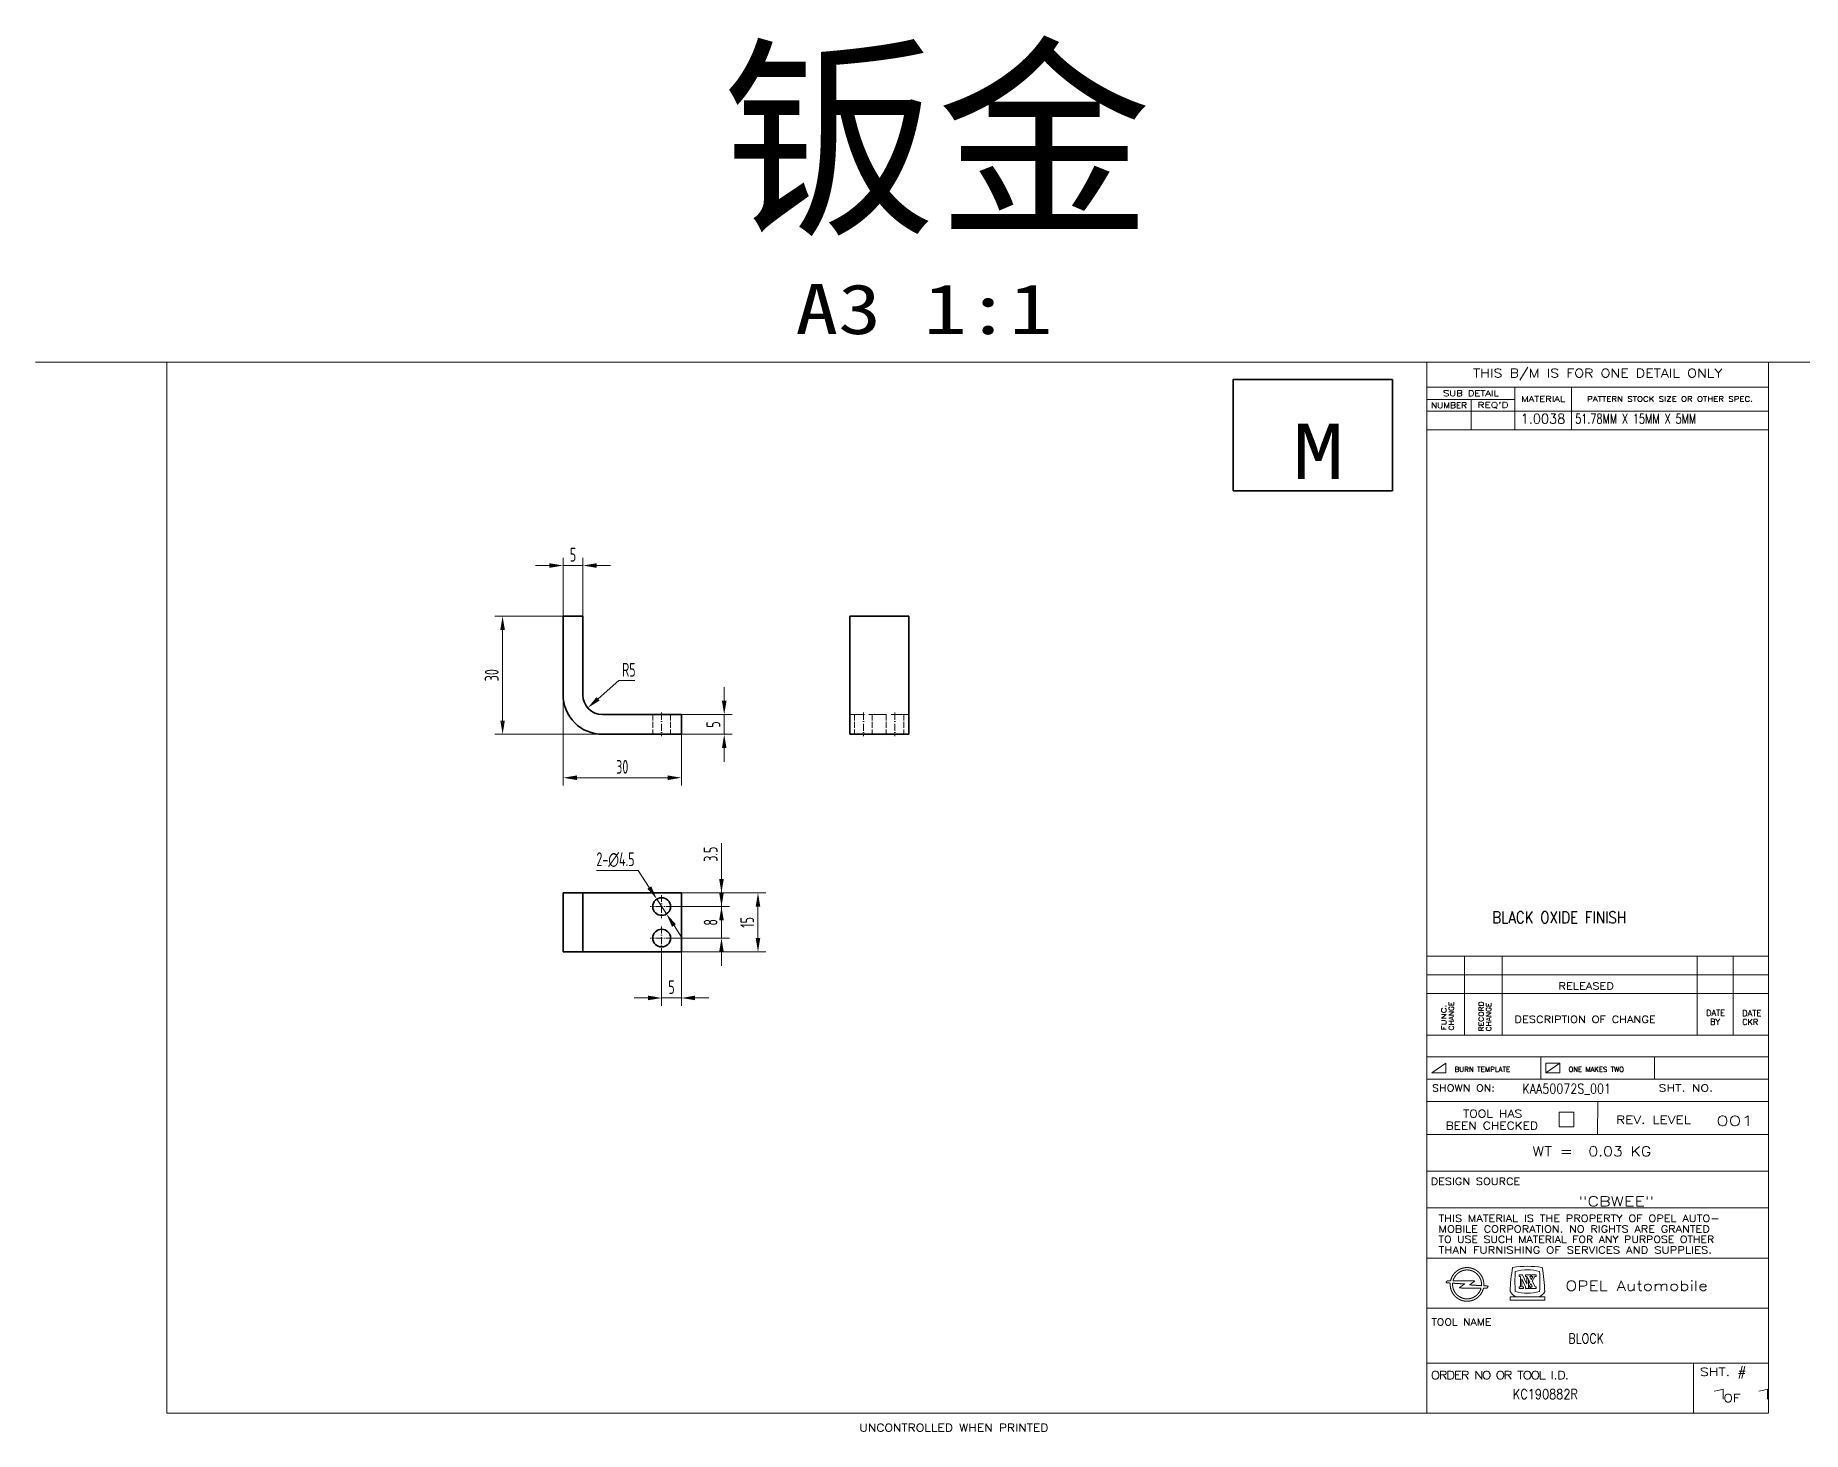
# Model space of a CAD drawing. Header units: inches. Extents: x 8574 to 12968, y 11160 to 11554.
# Drawn here: x 9877.3 to 10325.7, y 11162.8 to 11517.1 of the extents above; entities that cross this region are included whole.
import ezdxf

# ---------------------------------------------------------------- set-up
doc = ezdxf.new("R2010")
doc.units = ezdxf.units.IN
doc.header["$MEASUREMENT"] = 0
for name, pattern in [('AM_ISO02W050', [7.5, 6, -1.5]), ('AM_ISO08W050', [18, 12, -1.5, 3, -1.5]), ('DASHDOT', [18.5, 12, -3, 0.5, -3]), ('DASHED', [15, 12, -3])]:
    doc.linetypes.add(name, pattern=pattern)
for name, color, linetype, lineweight in [('123', 1, 'Continuous', 18), ('AM_7', 4, 'AM_ISO08W050', 25), ('AM_HID', 7, 'AM_ISO02W050', 25), ('AM_VIS', 1, 'Continuous', 50), ('尺寸', 3, 'Continuous', 20)]:
    doc.layers.add(name, color=color, linetype=linetype, lineweight=lineweight)
doc.layers.add('254', color=7, linetype='Continuous', true_color=0xffffff)
doc.styles.add('blockfont', font='simplex.shx')
doc.styles.add('hztxt', font='ISOCP.SHX', dxfattribs={"width": 0.707, "bigfont": 'hztxt.shx'})
doc.styles.add('leroy', font='simplex.shx')
doc.dimstyles.new('cbwee1-1$0', dxfattribs={"dimtxt": 3.5, "dimasz": 3.5, "dimexe": 2, "dimexo": 0, "dimgap": 1, "dimtad": 1, "dimdsep": 46, "dimtxsty": 'hztxt', "dimcen": 0, "dimclrd": 256, "dimclre": 256, "dimclrt": 256, "dimazin": 2, "dimtp": 0.1, "dimtm": 0.1, "dimtfac": 0.71, "dimtmove": 0, "dimatfit": 3, "dimfxl": 0, "dimlwd": 20, "dimlwe": 20, "dimarcsym": 0})
doc.dimstyles.new('cbwee1-1$3', dxfattribs={"dimtxt": 3.5, "dimasz": 3.5, "dimexe": 2, "dimexo": 0, "dimgap": 1, "dimtad": 1, "dimtih": 1, "dimtoh": 1, "dimdsep": 46, "dimtxsty": 'hztxt', "dimcen": 0, "dimclrd": 256, "dimclre": 256, "dimclrt": 256, "dimazin": 2, "dimtp": 0.1, "dimtm": 0.1, "dimtfac": 0.71, "dimtmove": 0, "dimatfit": 3, "dimfxl": 0, "dimlwd": 20, "dimlwe": 20, "dimarcsym": 0})
doc.dimstyles.new('cbwee1-1$4', dxfattribs={"dimtxt": 3.5, "dimasz": 3.5, "dimexe": 2, "dimexo": 0, "dimgap": 1, "dimtad": 1, "dimtih": 1, "dimtoh": 1, "dimdsep": 46, "dimtxsty": 'hztxt', "dimcen": 0, "dimclrd": 256, "dimclre": 256, "dimclrt": 256, "dimazin": 2, "dimtp": 0.1, "dimtm": 0.1, "dimtfac": 0.71, "dimtmove": 0, "dimatfit": 3, "dimfxl": 0, "dimlwd": 20, "dimlwe": 20, "dimarcsym": 0})

# ---------------------------------------------------------------- blocks, each defined once
blk = doc.blocks.new('sfsdt4654yuej')
at = {"layer": '254', "color": 4, "linetype": 'Continuous', "lineweight": 13, "char_height": 1.7747, "attachment_point": 7, "line_spacing_factor": 0.903614, "style": 'blockfont'}
for s, insert in [('\\W1.1929;THIS MATERIAL IS THE PROPERTY OF OPEL AUTO-', (6070.56, 3525.15)), ('\\W1.1469;TO USE SUCH MATERIAL FOR ANY PURPOSE OTHER', (6070.56, 3519.81)), ('\\W1.1861;MOBILE CORPORATION. NO RIGHTS ARE GRANTED', (6070.56, 3522.47)), ('\\W1.2217;THAN FURNISHING OF SERVICES AND SUPPLIES.', (6070.56, 3517.13))]:
    blk.add_mtext(s, dxfattribs=dict(at, insert=insert))
blk = doc.blocks.new('qewe345467juynj')
at = {"layer": '254', "color": 4, "linetype": 'Continuous', "lineweight": 13}
for p, q in [((6091.03, 3511.72), (6091.92, 3511.72)), ((6091.03, 3511.72), (6091.03, 3511.28)), ((6091.03, 3511.28), (6091.39, 3511.28)), ((6091.39, 3508.66), (6091.39, 3511.28)), ((6091.92, 3511.72), (6093.01, 3509.31)), ((6092.65, 3511.72), (6094.01, 3511.72)), ((6092.65, 3511.72), (6092.65, 3511.28)), ((6092.65, 3511.28), (6092.99, 3511.28)), ((6092.99, 3511.28), (6093.38, 3510.54)), ((6093.01, 3509.31), (6093.01, 3511.24)), ((6093.72, 3511.2), (6093.72, 3511.28)), ((6093.72, 3511.28), (6094.01, 3511.28)), ((6093.72, 3511.2), (6094.08, 3510.53)), ((6094.01, 3511.72), (6094.01, 3511.28)), ((6094.46, 3511.2), (6094.08, 3510.53)), ((6094.18, 3511.72), (6094.18, 3511.28)), ((6094.18, 3511.72), (6095.34, 3511.72)), ((6094.18, 3511.28), (6094.46, 3511.28)), ((6095, 3511.28), (6094.31, 3510.09)), ((6094.46, 3511.2), (6094.46, 3511.28)), ((6095, 3511.28), (6095.34, 3511.28)), ((6095.34, 3511.72), (6095.34, 3511.28)), ((6091.39, 3508.66), (6091.03, 3508.66)), ((6091.03, 3508.66), (6091.03, 3508.22)), ((6091.03, 3508.22), (6092.1, 3508.22)), ((6091.73, 3510.67), (6092.65, 3508.65)), ((6091.73, 3508.66), (6091.73, 3510.67)), ((6092.1, 3508.66), (6091.73, 3508.66)), ((6092.1, 3508.22), (6092.1, 3508.66)), ((6092.65, 3508.65), (6092.84, 3508.22)), ((6092.65, 3508.65), (6092.65, 3508.22)), ((6092.65, 3508.22), (6093.81, 3508.22)), ((6092.84, 3508.22), (6093.38, 3508.22)), ((6093.38, 3510.54), (6093.72, 3509.89)), ((6093.38, 3509.29), (6093.38, 3510.54)), ((6093.72, 3509.89), (6093.38, 3509.29)), ((6093.38, 3508.22), (6093.38, 3509.29)), ((6093.95, 3509.46), (6093.53, 3508.74)), ((6093.53, 3508.66), (6093.53, 3508.74)), ((6093.53, 3508.66), (6093.81, 3508.66)), ((6093.81, 3508.66), (6093.81, 3508.22)), ((6093.95, 3509.46), (6094.32, 3508.75)), ((6094.01, 3508.66), (6094.01, 3508.22)), ((6094.01, 3508.66), (6094.32, 3508.66)), ((6094.01, 3508.22), (6095.34, 3508.22)), ((6094.31, 3510.09), (6095.06, 3508.66)), ((6094.32, 3508.66), (6094.32, 3508.75)), ((6095.06, 3508.66), (6095.34, 3508.66)), ((6095.34, 3508.66), (6095.34, 3508.22)), ((6088.72, 3505.25), (6088.72, 3506.16)), ((6088.72, 3506.16), (6097.54, 3506.16)), ((6088.72, 3505.25), (6097.54, 3505.25)), ((6097.54, 3505.25), (6097.54, 3506.16))]:
    blk.add_line(p, q, dxfattribs=at)
for centre, major_axis, start_param, end_param in [((6121.66, 3505.16), (0, 40.74), 1.362215, 1.513648), ((6093.13, 3473.45), (0, 40.41), 6.168449, 6.397922), ((6115.47, 3510.01), (0, 31.49), 1.490581, 1.651011), ((6093.13, 3496.19), (0, 16.78), 6.054099, 6.512271), ((6071.61, 3510.01), (0, 30.49), 4.629531, 4.795247), ((6065.45, 3505.3), (0, 39.67), 4.767492, 4.923017), ((6092.1, 3510.95), (0, 5.42), 2.26349, 2.654149), ((6093.13, 3523.73), (0, 16.69), 2.911206, 3.37198), ((6094.21, 3510.87), (0, 5.33), 3.625513, 4.023219)]:
    blk.add_ellipse(centre, major_axis=major_axis, ratio=0.81, start_param=start_param, end_param=end_param, dxfattribs=at)
for points, knots in [([(6073.67, 3510.35), (6073.74, 3510.58), (6073.82, 3510.81), (6073.92, 3511.05), (6074.05, 3511.3), (6074.19, 3511.53), (6074.34, 3511.76), (6074.5, 3511.97), (6074.67, 3512.17)], [0, 0, 0.111378, 0.230664, 0.355972, 0.485263, 0.616424, 0.747323, 0.875856, 1, 1]), ([(6076.67, 3512.76), (6076.38, 3512.64), (6076.09, 3512.5), (6075.82, 3512.34), (6075.56, 3512.15), (6075.32, 3511.95), (6075.09, 3511.72), (6074.89, 3511.48), (6074.71, 3511.23), (6074.56, 3510.96)], [0, 0, 0.11099, 0.222376, 0.334052, 0.445852, 0.557577, 0.669022, 0.779997, 0.890351, 1, 1]), ([(6074.67, 3512.17), (6074.92, 3512.41), (6075.17, 3512.63), (6075.45, 3512.83), (6075.73, 3513), (6076.02, 3513.15), (6076.32, 3513.28), (6076.63, 3513.38), (6076.95, 3513.45), (6077.27, 3513.51), (6077.6, 3513.54), (6077.93, 3513.54), (6078.26, 3513.52), (6078.59, 3513.47), (6078.92, 3513.39), (6079.25, 3513.29)], [0, 0, 0.068755, 0.136595, 0.203684, 0.270176, 0.336212, 0.401927, 0.46745, 0.532903, 0.598412, 0.6641, 0.730096, 0.796536, 0.863562, 0.931328, 1, 1]), ([(6078.75, 3512.81), (6078.46, 3512.88), (6078.16, 3512.92), (6077.85, 3512.94), (6077.55, 3512.93), (6077.25, 3512.9), (6076.96, 3512.84), (6076.67, 3512.76)], [0, 0, 0.143949, 0.287722, 0.431217, 0.574309, 0.716867, 0.858784, 1, 1]), ([(6081.31, 3510.37), (6081.2, 3510.66), (6081.07, 3510.93), (6080.92, 3511.2), (6080.75, 3511.45), (6080.55, 3511.69), (6080.34, 3511.91), (6080.1, 3512.11), (6079.86, 3512.3), (6079.6, 3512.46), (6079.33, 3512.6), (6079.04, 3512.72), (6078.75, 3512.81)], [0, 0, 0.082426, 0.165172, 0.248273, 0.331704, 0.415396, 0.499247, 0.583142, 0.666965, 0.750615, 0.834015, 0.917134, 1, 1]), ([(6079.25, 3513.29), (6079.54, 3513.17), (6079.83, 3513.03), (6080.11, 3512.87), (6080.37, 3512.68), (6080.62, 3512.48), (6080.86, 3512.26), (6081.07, 3512.02), (6081.27, 3511.76), (6081.45, 3511.5), (6081.61, 3511.22), (6081.75, 3510.93), (6081.86, 3510.62)], [0, 0, 0.08295, 0.16603, 0.24927, 0.332668, 0.416191, 0.499787, 0.583395, 0.666954, 0.750414, 0.833739, 0.916924, 1, 1]), ([(6072.88, 3509.66), (6072.75, 3509.66), (6072.65, 3509.67), (6072.57, 3509.68), (6072.52, 3509.7), (6072.49, 3509.71), (6072.47, 3509.74), (6072.48, 3509.78), (6072.5, 3509.82), (6072.53, 3509.88), (6072.58, 3509.95)], [0, 0, 0.191055, 0.343107, 0.459006, 0.542332, 0.59915, 0.643151, 0.695954, 0.770642, 0.871504, 1, 1]), ([(6072.58, 3509.95), (6072.63, 3510.01), (6072.67, 3510.07), (6072.71, 3510.12), (6072.74, 3510.15), (6072.76, 3510.17)], [0, 0, 0.269143, 0.520022, 0.73619, 0.901343, 1, 1]), ([(6072.76, 3510.17), (6072.79, 3510.18), (6072.85, 3510.18), (6072.92, 3510.19), (6073.01, 3510.19), (6073.11, 3510.19), (6073.23, 3510.2)], [0, 0, 0.061091, 0.176811, 0.338125, 0.535506, 0.759343, 1, 1]), ([(6073.39, 3509.62), (6073.34, 3509.63), (6073.27, 3509.63), (6073.18, 3509.64), (6073.08, 3509.65), (6072.98, 3509.65), (6072.88, 3509.66)], [0, 0, 0.099968, 0.239556, 0.409066, 0.598787, 0.799003, 1, 1]), ([(6073.23, 3510.2), (6073.64, 3510.2), (6073.67, 3510.35)], [0, 0, 0.716642, 1, 1]), ([(6073.39, 3509.62), (6073.53, 3509.61), (6073.54, 3509.13)], [0, 0, 0.230846, 1, 1]), ([(6073.62, 3508.4), (6073.59, 3508.54), (6073.57, 3508.71), (6073.56, 3508.91), (6073.54, 3509.13)], [0, 0, 0.196985, 0.426021, 0.692099, 1, 1]), ([(6077.46, 3505), (6077.11, 3505.05), (6076.77, 3505.12), (6076.44, 3505.22), (6076.12, 3505.34), (6075.81, 3505.49), (6075.52, 3505.66), (6075.25, 3505.85), (6074.98, 3506.06), (6074.74, 3506.29), (6074.52, 3506.55), (6074.31, 3506.82), (6074.13, 3507.1), (6073.96, 3507.41), (6073.82, 3507.72), (6073.71, 3508.06), (6073.62, 3508.4)], [0, 0, 0.064169, 0.127503, 0.190172, 0.252329, 0.314107, 0.37563, 0.437008, 0.498344, 0.559738, 0.621286, 0.68309, 0.745255, 0.807895, 0.871136, 0.935119, 1, 1]), ([(6074.15, 3509.57), (6074.14, 3509.55), (6074.14, 3509.51), (6074.14, 3509.45), (6074.14, 3509.37), (6074.14, 3509.28), (6074.14, 3509.19), (6074.15, 3509.09), (6074.15, 3508.99), (6074.16, 3508.89), (6074.17, 3508.8), (6074.18, 3508.72), (6074.19, 3508.65)], [0, 0, 0.022134, 0.067885, 0.133978, 0.21659, 0.311809, 0.415695, 0.5243, 0.633672, 0.739861, 0.838926, 0.926936, 1, 1]), ([(6077.15, 3509.39), (6077.13, 3509.39), (6077.07, 3509.39), (6077, 3509.4), (6076.9, 3509.41), (6076.79, 3509.41), (6076.66, 3509.42), (6076.52, 3509.43), (6076.21, 3509.45), (6075.87, 3509.47), (6075.52, 3509.49), (6075.17, 3509.51), (6074.85, 3509.53), (6074.71, 3509.54), (6074.57, 3509.55), (6074.45, 3509.55), (6074.35, 3509.56), (6074.27, 3509.56), (6074.2, 3509.57), (6074.16, 3509.57), (6074.15, 3509.57)], [0, 0, 0.009598, 0.027188, 0.052061, 0.083504, 0.120807, 0.163256, 0.210138, 0.314356, 0.42776, 0.544649, 0.659324, 0.766085, 0.814716, 0.85923, 0.898916, 0.933061, 0.960953, 0.981879, 0.995129, 1, 1]), ([(6074.19, 3508.65), (6074.25, 3508.37), (6074.33, 3508.09), (6074.44, 3507.81), (6074.57, 3507.55), (6074.72, 3507.3), (6074.89, 3507.05), (6075.07, 3506.83), (6075.27, 3506.62), (6075.49, 3506.43)], [0, 0, 0.11021, 0.221366, 0.33321, 0.445425, 0.557661, 0.669558, 0.780773, 0.890999, 1, 1]), ([(6074.27, 3510.27), (6074.26, 3510.2), (6076.99, 3510.19)], [0, 0, 0.027534, 1, 1]), ([(6074.56, 3510.96), (6074.49, 3510.83), (6074.44, 3510.7), (6074.38, 3510.58), (6074.34, 3510.46), (6074.3, 3510.36), (6074.27, 3510.27)], [0, 0, 0.18649, 0.374795, 0.557596, 0.727567, 0.877421, 1, 1]), ([(6075.87, 3508.4), (6075.88, 3508.41), (6075.9, 3508.44), (6075.93, 3508.47), (6075.99, 3508.52), (6076.06, 3508.57), (6076.15, 3508.64), (6076.26, 3508.72), (6076.39, 3508.81), (6076.54, 3508.91)], [0, 0, 0.019146, 0.057134, 0.116724, 0.199396, 0.306377, 0.438817, 0.597835, 0.784531, 1, 1]), ([(6078.62, 3508.34), (6077.99, 3508.35), (6077.46, 3508.35), (6077.03, 3508.35), (6076.84, 3508.35), (6076.68, 3508.35), (6076.54, 3508.35), (6076.41, 3508.36), (6076.3, 3508.36), (6076.21, 3508.36), (6076.13, 3508.36), (6076.06, 3508.36), (6076.01, 3508.37), (6075.97, 3508.37), (6075.93, 3508.37), (6075.91, 3508.38), (6075.89, 3508.38), (6075.88, 3508.39), (6075.87, 3508.39), (6075.87, 3508.4)], [0, 0, 0.229373, 0.42074, 0.577523, 0.644015, 0.703144, 0.755338, 0.801026, 0.840635, 0.874594, 0.903333, 0.92728, 0.946867, 0.962526, 0.974697, 0.983822, 0.990363, 0.994821, 0.997785, 1, 1]), ([(6076.54, 3508.91), (6076.7, 3509.02), (6076.83, 3509.12), (6076.94, 3509.2), (6077.03, 3509.27), (6077.1, 3509.32), (6077.14, 3509.35), (6077.16, 3509.38), (6077.15, 3509.39)], [0, 0, 0.249101, 0.460974, 0.636325, 0.775874, 0.880374, 0.950669, 0.988029, 1, 1]), ([(6076.99, 3510.19), (6077.62, 3510.19), (6078.14, 3510.19), (6078.57, 3510.18), (6078.75, 3510.18), (6078.91, 3510.18), (6079.05, 3510.18), (6079.18, 3510.18), (6079.29, 3510.18), (6079.38, 3510.18), (6079.46, 3510.17), (6079.53, 3510.17), (6079.58, 3510.17), (6079.63, 3510.17), (6079.66, 3510.16), (6079.69, 3510.16), (6079.71, 3510.15), (6079.72, 3510.15), (6079.73, 3510.14), (6079.73, 3510.14), (6079.74, 3510.13), (6079.74, 3510.13)], [0, 0, 0.22615, 0.415033, 0.570013, 0.635842, 0.694457, 0.74628, 0.791731, 0.831231, 0.865202, 0.894065, 0.918244, 0.938161, 0.954242, 0.966916, 0.976619, 0.983799, 0.988929, 0.992535, 0.995218, 0.99758, 1, 1]), ([(6078.33, 3505.63), (6078.64, 3505.69), (6078.94, 3505.78), (6079.23, 3505.89), (6079.51, 3506.03), (6079.78, 3506.18), (6080.03, 3506.36), (6080.27, 3506.56), (6080.49, 3506.78), (6080.69, 3507.01), (6080.87, 3507.26), (6081.03, 3507.52), (6081.17, 3507.8), (6081.29, 3508.09)], [0, 0, 0.077903, 0.15537, 0.232531, 0.309478, 0.386275, 0.462964, 0.539574, 0.616133, 0.692673, 0.769241, 0.84591, 0.922782, 1, 1]), ([(6079.07, 3509.61), (6078.93, 3509.52), (6078.81, 3509.43), (6078.71, 3509.36), (6078.63, 3509.31), (6078.57, 3509.26), (6078.52, 3509.23), (6078.49, 3509.2), (6078.47, 3509.18), (6078.46, 3509.17), (6078.46, 3509.16), (6078.47, 3509.15), (6078.49, 3509.15), (6078.51, 3509.15)], [0, 0, 0.209815, 0.387203, 0.53455, 0.654247, 0.74869, 0.820301, 0.871555, 0.90509, 0.924167, 0.935232, 0.949789, 0.971663, 1, 1]), ([(6078.51, 3509.15), (6078.54, 3509.14), (6078.6, 3509.14), (6078.8, 3509.13), (6079.08, 3509.11), (6079.42, 3509.09), (6079.82, 3509.06), (6080.02, 3509.05)], [0, 0, 0.02091, 0.060553, 0.189727, 0.3749, 0.603451, 0.862758, 1, 1]), ([(6081.35, 3508.32), (6081.34, 3508.32), (6081.3, 3508.32), (6081.23, 3508.32), (6081.14, 3508.32), (6081.02, 3508.33), (6080.88, 3508.33), (6080.73, 3508.33), (6080.55, 3508.33), (6080.35, 3508.34), (6080.14, 3508.34), (6079.92, 3508.34), (6079.43, 3508.34), (6078.9, 3508.34), (6078.62, 3508.34)], [0, 0, 0.005258, 0.020502, 0.045257, 0.079015, 0.121264, 0.171495, 0.229194, 0.293848, 0.364947, 0.441976, 0.524423, 0.703524, 0.898148, 1, 1]), ([(6079.74, 3510.13), (6079.74, 3510.11), (6079.72, 3510.09), (6079.7, 3510.06), (6079.66, 3510.03), (6079.61, 3509.99), (6079.54, 3509.94), (6079.45, 3509.88), (6079.35, 3509.8), (6079.22, 3509.71), (6079.07, 3509.61)], [0, 0, 0.018365, 0.046816, 0.089459, 0.149197, 0.228535, 0.329827, 0.455365, 0.607411, 0.78821, 1, 1]), ([(6081.92, 3508.09), (6081.8, 3507.75), (6081.66, 3507.43), (6081.5, 3507.11), (6081.31, 3506.82), (6081.09, 3506.54), (6080.86, 3506.28), (6080.6, 3506.03), (6080.32, 3505.81), (6080.03, 3505.61), (6079.72, 3505.44)], [0, 0, 0.10035, 0.200408, 0.300289, 0.400076, 0.499828, 0.599595, 0.699424, 0.799376, 0.89953, 1, 1]), ([(6080.02, 3509.05), (6080.21, 3509.03), (6080.57, 3509.01), (6080.88, 3508.99), (6081.14, 3508.97), (6081.32, 3508.96), (6081.39, 3508.96), (6081.43, 3508.95), (6081.44, 3508.95)], [0, 0, 0.133506, 0.384088, 0.604663, 0.785508, 0.9169, 0.961013, 0.989119, 1, 1]), ([(6081.29, 3508.09), (6081.31, 3508.17), (6081.33, 3508.24), (6081.35, 3508.29), (6081.35, 3508.32)], [0, 0, 0.35945, 0.667691, 0.892031, 1, 1]), ([(6081.48, 3509.07), (6081.49, 3509.18), (6081.49, 3509.3), (6081.48, 3509.44), (6081.47, 3509.59), (6081.45, 3509.75), (6081.42, 3509.91), (6081.39, 3510.07), (6081.35, 3510.23), (6081.31, 3510.37)], [0, 0, 0.077068, 0.169919, 0.275614, 0.391015, 0.512892, 0.637985, 0.763026, 0.884765, 1, 1]), ([(6081.44, 3508.95), (6081.45, 3508.96), (6081.46, 3508.99), (6081.47, 3509.03), (6081.48, 3509.07)], [0, 0, 0.095053, 0.309113, 0.62069, 1, 1]), ([(6081.86, 3510.62), (6081.92, 3510.45), (6081.96, 3510.28), (6082, 3510.13), (6082.02, 3509.97), (6082.04, 3509.8), (6082.06, 3509.62), (6082.07, 3509.42)], [0, 0, 0.150667, 0.287747, 0.41777, 0.547377, 0.683237, 0.83195, 1, 1]), ([(6081.92, 3508.09), (6081.99, 3508.32), (6082.86, 3508.35), (6083.01, 3508.55)], [0, 0, 0.179528, 0.822363, 1, 1]), ([(6082.07, 3509.42), (6082.08, 3508.93), (6082.25, 3508.91)], [0, 0, 0.741727, 1, 1]), ([(6082.25, 3508.91), (6082.32, 3508.9), (6082.42, 3508.9), (6082.52, 3508.89), (6082.64, 3508.88), (6082.75, 3508.88)], [0, 0, 0.140529, 0.32758, 0.544374, 0.77411, 1, 1]), ([(6082.75, 3508.88), (6082.88, 3508.87), (6082.97, 3508.86), (6083.05, 3508.85), (6083.1, 3508.83), (6083.13, 3508.82), (6083.15, 3508.8), (6083.15, 3508.77)], [0, 0, 0.281802, 0.503225, 0.671086, 0.792901, 0.878047, 0.940507, 1, 1]), ([(6083.15, 3508.77), (6083.15, 3508.75), (6083.13, 3508.72), (6083.09, 3508.67), (6083.05, 3508.61), (6083.01, 3508.55)], [0, 0, 0.078782, 0.234052, 0.450313, 0.711148, 1, 1]), ([(6075.49, 3506.43), (6075.74, 3506.24), (6076.01, 3506.08), (6076.28, 3505.94), (6076.56, 3505.82), (6076.84, 3505.73), (6077.14, 3505.66), (6077.43, 3505.61), (6077.73, 3505.59), (6078.03, 3505.6), (6078.33, 3505.63)], [0, 0, 0.103605, 0.205747, 0.306667, 0.406608, 0.505813, 0.604534, 0.70303, 0.801576, 0.900462, 1, 1]), ([(6079.72, 3505.44), (6079.42, 3505.31), (6079.1, 3505.19), (6078.78, 3505.11), (6078.45, 3505.04), (6078.11, 3505), (6077.78, 3504.99), (6077.46, 3505)], [0, 0, 0.141241, 0.28464, 0.429265, 0.574114, 0.718167, 0.860433, 1, 1])]:
    blk.add_open_spline(points, degree=1, knots=knots, dxfattribs=at)
at = {"layer": '254', "color": 4, "linetype": 'Continuous', "lineweight": 13, "insert": (6102.77, 3507.67), "char_height": 2.5, "attachment_point": 7, "line_spacing_factor": 0.903614, "style": 'blockfont'}
blk.add_mtext('\\W1.2721;OPEL Automobile', dxfattribs=at)
blk = doc.blocks.new('lingjiantuA4-1')
at = {"layer": '254', "color": 5, "linetype": 'Continuous', "lineweight": 18}
for p, q in [((3852.88, 11893.1), (4259.25, 11893.1)), ((3852.88, 11626.4), (3852.88, 11893.1)), ((4172.6, 11626.4), (4172.6, 11893.1)), ((4259.25, 11893.1), (4259.25, 11626.4)), ((4172.6, 11886.83), (4172.6, 11861.43)), ((4172.59, 11742.38), (4259.25, 11742.38)), ((4182.12, 11722.33), (4182.12, 11742.38)), ((4191.64, 11722.33), (4191.64, 11742.38)), ((4241.15, 11722.33), (4241.15, 11742.38)), ((4250.28, 11722.33), (4250.28, 11742.38)), ((4172.59, 11737.62), (4259.25, 11737.62)), ((4172.59, 11732.86), (4259.25, 11732.86)), ((4172.57, 11722.33), (4259.25, 11722.33)), ((4172.57, 11716.84), (4259.23, 11716.84)), ((4201.46, 11716.84), (4201.46, 11711.16)), ((4230.36, 11716.84), (4230.36, 11711.16)), ((4177.4, 11715.24), (4173.85, 11712.76)), ((4173.85, 11712.76), (4177.4, 11712.76)), ((4177.4, 11712.76), (4177.4, 11715.24)), ((4206.28, 11715.24), (4202.74, 11715.24)), ((4202.74, 11715.24), (4202.74, 11712.76)), ((4206.28, 11715.24), (4202.74, 11712.76)), ((4206.28, 11712.76), (4206.28, 11715.24)), ((4172.57, 11711.16), (4259.25, 11711.16)), ((4172.57, 11705.49), (4259.25, 11705.49)), ((4206.14, 11702.76), (4206.14, 11699.04)), ((4209.88, 11702.76), (4206.14, 11702.76)), ((4206.14, 11699.04), (4209.88, 11699.04)), ((4209.88, 11702.76), (4209.88, 11699.04)), ((4259.23, 11697.1), (4172.57, 11697.1)), ((4259.25, 11687.78), (4172.59, 11687.78)), ((4259.25, 11687.78), (4172.59, 11687.78)), ((4259.25, 11678.47), (4172.59, 11678.47)), ((4259.25, 11665.77), (4172.59, 11665.77)), ((4259.25, 11653.07), (4172.59, 11653.07)), ((4259.25, 11639.1), (4172.59, 11639.1)), ((4240.2, 11639.1), (4240.2, 11626.4)), ((4259.25, 11626.4), (3852.88, 11626.4))]:
    blk.add_line(p, q, dxfattribs=at)
at = {"layer": '254', "color": 7, "linetype": 'Continuous', "lineweight": 18}
for p, q in [((4172.6, 11893.1), (4183.81, 11893.1)), ((4183.81, 11893.1), (4194.9, 11893.1)), ((4194.9, 11893.1), (4209.27, 11893.1)), ((4209.27, 11893.1), (4259.25, 11893.1)), ((4172.6, 11886.75), (4183.81, 11886.75)), ((4172.6, 11883.57), (4183.81, 11883.57)), ((4183.81, 11886.75), (4194.9, 11886.75)), ((4183.81, 11883.57), (4194.9, 11883.57)), ((4183.81, 11883.57), (4183.81, 11880.66)), ((4194.9, 11886.75), (4209.27, 11886.75)), ((4194.9, 11886.75), (4194.9, 11883.57)), ((4194.9, 11883.57), (4194.9, 11880.66)), ((4209.27, 11886.75), (4259.25, 11886.75)), ((4209.27, 11886.75), (4209.27, 11883.57)), ((4209.27, 11883.57), (4209.27, 11880.66))]:
    blk.add_line(p, q, dxfattribs=at)
at = {"layer": '254', "color": 172, "linetype": 'Continuous', "lineweight": 18}
blk.add_line((4215.91, 11705.49), (4215.9, 11697.1), dxfattribs=at)
at = {"layer": '尺寸', "color": 2}
for name in ['sfsdt4654yuej', 'qewe345467juynj']:
    blk.add_blockref(name, (-1895.04, 8149.81), dxfattribs=at)
at = {"layer": '254', "color": 4, "linetype": 'Continuous', "lineweight": 13, "line_spacing_factor": 0.903614, "style": 'blockfont'}
for s, insert, char_height, attachment_point in [('\\W1.2129;THIS B/M IS FOR ONE DETAIL ONLY', (4215.92, 11889.93), 2.1779, 5), ('\\W1.1081;NUMBER', (4178.2, 11882.12), 1.4923, 5), ('\\W1.2440;SUB DETAIL', (4183.75, 11885.16), 1.4923, 5), ("\\W1.3202;REQ'D", (4189.36, 11882.12), 1.4923, 5), ('\\W1.2383;MATERIAL', (4202.09, 11883.71), 1.4923, 5), ('\\W1.1891;PATTERN STOCK SIZE OR OTHER SPEC.', (4234.26, 11883.71), 1.3444, 5), ('\\W1.1973;RELEASED', (4205.98, 11733.86), 1.7747, 7), ('\\W1.1952;DESCRIPTION OF CHANGE', (4194.82, 11725.45), 1.7747, 7), ('\\W1.0198;DATE', (4243.41, 11727.21), 1.4923, 7), ('\\W1.0020; BY', (4243.41, 11724.97), 1.4923, 7), ('\\W1.0020;CKR', (4252.6, 11724.92), 1.4923, 7), ('\\W1.0198;DATE', (4252.6, 11727.16), 1.4923, 7), ('\\W1.0546;BURN TEMPLATE', (4179.64, 11713.01), 1.2369, 7), ('\\W1.0228;ONE MAKES TWO', (4208.53, 11713.01), 1.2369, 7), ('\\W1.1644;SHOWN ON:', (4173.89, 11708.02), 1.7747, 7), ('\\W1.3392;SHT. NO.', (4231.36, 11708.01), 1.7478, 7), ('\\W1.1590;TOOL HAS', (4181.75, 11701.42), 1.9763, 7), ('\\W1.1491;BEEN CHECKED', (4177.33, 11698.39), 1.9763, 7), ('\\W1.2864;REV. LEVEL', (4220.62, 11699.85), 1.9763, 7), ('\\W1.1860;DESIGN SOURCE', (4173.54, 11684.33), 1.7747, 7), ('\\W1.1384;TOOL NAME', (4173.71, 11648.63), 1.7747, 7), ('\\W1.2362;\\Q360.0;\\T0.81;ORDER NO OR TOOL I.D.', (4173.56, 11635.04), 2.032, 7), ('\\W1.2999;SHT. #', (4241.82, 11635.21), 2.0301, 7), ('\\W1.2469;OF', (4247.83, 11629.23), 2.0301, 7), ('\\W1.1578;UNCONTROLLED WHEN PRINTED', (4028.59, 11621.72), 1.9763, 7)]:
    blk.add_mtext(s, dxfattribs=dict(at, insert=insert, char_height=char_height, attachment_point=attachment_point))
at = {"layer": '254', "color": 4, "linetype": 'Continuous', "lineweight": 13, "char_height": 1.2369, "attachment_point": 7, "rotation": 90, "line_spacing_factor": 0.903614, "style": 'blockfont'}
for s, insert in [('\\W1.1173;CHANGE', (4179.4, 11723.53)), ('\\W1.1457;RECORD', (4186.97, 11723.29)), ('\\W1.1173;CHANGE', (4188.88, 11723.29)), ('\\W1.3202;FUNC.', (4177.5, 11723.53))]:
    blk.add_mtext(s, dxfattribs=dict(at, insert=insert))
blk = doc.blocks.new('OB-A4')
at = {"layer": '尺寸', "color": 237}
blk.add_lwpolyline([(0, 0.66), (406.37, 0.66), (406.37, -266.05), (0, -266.05)], close=True, dxfattribs=at)
blk = doc.blocks.new('A$C6A10694E')
at = {"color": 7, "lineweight": 35}
blk.add_lwpolyline([(-40.43, 0), (-40.43, 28.21), (0, 28.21), (0, 0)], close=True, dxfattribs=at)
at = {"layer": '254', "color": 7, "linetype": 'Continuous', "lineweight": 13, "insert": (-25.32, 3), "char_height": 14, "attachment_point": 7, "line_spacing_factor": 0.903614, "style": 'leroy'}
blk.add_mtext('{\\fMonospac821 BT|b0|i0|c0|p49;\\W1.1;M}', dxfattribs=at)
blk = doc.blocks.new('*D221')
at = {"layer": 'Defpoints', "color": 0, "ltscale": 0.5}
for p in [(10011.2, 11382.58), (10011.2, 11369.76), (10016.2, 11369.76)]:
    blk.add_point(p, dxfattribs=at)
at = {"layer": '尺寸', "lineweight": 20, "ltscale": 0.5}
for p, q in [((10007.7, 11382.58), (10004.2, 11382.58)), ((10011.2, 11369.76), (10011.2, 11384.58)), ((10016.2, 11382.58), (10011.2, 11382.58)), ((10016.2, 11369.76), (10016.2, 11384.58)), ((10019.7, 11382.58), (10023.2, 11382.58))]:
    blk.add_line(p, q, dxfattribs=at)
at = {"layer": '尺寸', "ltscale": 0.5}
for points in [[(10007.7, 11383.17), (10007.7, 11382), (10011.2, 11382.58)], [(10019.7, 11383.17), (10019.7, 11382), (10016.2, 11382.58)]]:
    blk.add_solid(points, dxfattribs=at)
at = {"layer": '尺寸', "ltscale": 0.5, "insert": (10013.7, 11385.33), "char_height": 3.5, "attachment_point": 5, "style": 'hztxt'}
blk.add_mtext('5', dxfattribs=at)
blk = doc.blocks.new('*D222')
at = {"layer": 'Defpoints', "color": 0, "ltscale": 0.5}
for p in [(10041.2, 11344.76), (10041.2, 11339.76), (10052.07, 11339.76)]:
    blk.add_point(p, dxfattribs=at)
at = {"layer": '尺寸', "lineweight": 20, "ltscale": 0.5}
for p, q in [((10052.07, 11348.26), (10052.07, 11351.76)), ((10041.2, 11344.76), (10054.07, 11344.76)), ((10052.07, 11344.76), (10052.07, 11339.76)), ((10041.2, 11339.76), (10054.07, 11339.76)), ((10052.07, 11336.26), (10052.07, 11332.76))]:
    blk.add_line(p, q, dxfattribs=at)
at = {"layer": '尺寸', "ltscale": 0.5}
for points in [[(10051.49, 11348.26), (10052.66, 11348.26), (10052.07, 11344.76)], [(10051.49, 11336.26), (10052.66, 11336.26), (10052.07, 11339.76)]]:
    blk.add_solid(points, dxfattribs=at)
at = {"layer": '尺寸', "ltscale": 0.5, "insert": (10049.32, 11342.26), "char_height": 3.5, "attachment_point": 5, "rotation": 90, "style": 'hztxt'}
blk.add_mtext('5', dxfattribs=at)
blk = doc.blocks.new('*D223')
at = {"layer": 'Defpoints', "color": 0, "ltscale": 0.5}
for p in [(10011.2, 11369.76), (9995.84, 11339.76), (10021.2, 11339.76)]:
    blk.add_point(p, dxfattribs=at)
at = {"layer": '尺寸', "lineweight": 20, "ltscale": 0.5}
for p, q in [((10011.2, 11369.76), (9993.84, 11369.76)), ((9995.84, 11366.26), (9995.84, 11343.26)), ((10021.2, 11339.76), (9993.84, 11339.76))]:
    blk.add_line(p, q, dxfattribs=at)
at = {"layer": '尺寸', "ltscale": 0.5}
for points in [[(9995.26, 11366.26), (9996.42, 11366.26), (9995.84, 11369.76)], [(9995.26, 11343.26), (9996.42, 11343.26), (9995.84, 11339.76)]]:
    blk.add_solid(points, dxfattribs=at)
at = {"layer": '尺寸', "ltscale": 0.5, "insert": (9993.09, 11354.76), "char_height": 3.5, "attachment_point": 5, "rotation": 90, "style": 'hztxt'}
blk.add_mtext('30', dxfattribs=at)
blk = doc.blocks.new('*D224')
at = {"layer": 'Defpoints', "color": 0, "ltscale": 0.5}
for p in [(10011.2, 11349.76), (10041.2, 11339.76), (10041.2, 11328.75)]:
    blk.add_point(p, dxfattribs=at)
at = {"layer": '尺寸', "lineweight": 20, "ltscale": 0.5}
for p, q in [((10011.2, 11349.76), (10011.2, 11326.75)), ((10041.2, 11339.76), (10041.2, 11326.75)), ((10014.7, 11328.75), (10037.7, 11328.75))]:
    blk.add_line(p, q, dxfattribs=at)
at = {"layer": '尺寸', "ltscale": 0.5}
for points in [[(10014.7, 11329.33), (10014.7, 11328.16), (10011.2, 11328.75)], [(10037.7, 11329.33), (10037.7, 11328.16), (10041.2, 11328.75)]]:
    blk.add_solid(points, dxfattribs=at)
at = {"layer": '尺寸', "ltscale": 0.5, "insert": (10026.2, 11331.5), "char_height": 3.5, "attachment_point": 5, "style": 'hztxt'}
blk.add_mtext('30', dxfattribs=at)
blk = doc.blocks.new('*D225')
at = {"layer": 'Defpoints', "color": 0, "ltscale": 0.5}
for p in [(10021.2, 11349.76), (10017.44, 11346.47)]:
    blk.add_point(p, dxfattribs=at)
at = {"layer": '尺寸', "linetype": 'ByBlock', "lineweight": 20, "ltscale": 0.5}
for p, q in [((10025.33, 11353.39), (10020.07, 11348.77)), ((10029.4, 11353.39), (10025.33, 11353.39))]:
    blk.add_line(p, q, dxfattribs=at)
at = {"layer": '尺寸', "ltscale": 0.5}
blk.add_solid([(10019.69, 11349.21), (10020.46, 11348.34), (10017.44, 11346.47)], dxfattribs=at)
at = {"layer": '尺寸', "ltscale": 0.5, "insert": (10027.87, 11356.14), "char_height": 3.5, "attachment_point": 5, "style": 'hztxt'}
blk.add_mtext('R5', dxfattribs=at)
blk = doc.blocks.new('*D226')
at = {"layer": 'Defpoints', "color": 0, "ltscale": 0.5}
for p in [(10039.13, 11296.06), (10041.2, 11299.56), (10051.38, 11299.56)]:
    blk.add_point(p, dxfattribs=at)
at = {"layer": '尺寸', "lineweight": 20, "ltscale": 0.5}
for p, q in [((10051.38, 11303.06), (10051.38, 11312.13)), ((10039.13, 11296.06), (10053.38, 11296.06)), ((10041.2, 11299.56), (10053.38, 11299.56)), ((10051.38, 11296.06), (10051.38, 11299.56)), ((10051.38, 11292.56), (10051.38, 11289.06))]:
    blk.add_line(p, q, dxfattribs=at)
at = {"layer": '尺寸', "ltscale": 0.5}
for points in [[(10050.79, 11303.06), (10051.96, 11303.06), (10051.38, 11299.56)], [(10050.79, 11292.56), (10051.96, 11292.56), (10051.38, 11296.06)]]:
    blk.add_solid(points, dxfattribs=at)
at = {"layer": '尺寸', "ltscale": 0.5, "insert": (10048.63, 11309.35), "char_height": 3.5, "attachment_point": 5, "rotation": 90, "style": 'hztxt'}
blk.add_mtext('3.5', dxfattribs=at)
blk = doc.blocks.new('*D227')
at = {"layer": 'Defpoints', "color": 0, "ltscale": 0.5}
for p in [(10042.72, 11296.06), (10039.13, 11288.06), (10051.38, 11288.06)]:
    blk.add_point(p, dxfattribs=at)
at = {"layer": '尺寸', "lineweight": 20, "ltscale": 0.5}
for p, q in [((10051.38, 11299.56), (10051.38, 11303.06)), ((10042.72, 11296.06), (10053.38, 11296.06)), ((10051.38, 11296.06), (10051.38, 11288.06)), ((10039.13, 11288.06), (10053.38, 11288.06)), ((10051.38, 11284.56), (10051.38, 11281.06))]:
    blk.add_line(p, q, dxfattribs=at)
at = {"layer": '尺寸', "ltscale": 0.5}
for points in [[(10050.79, 11299.56), (10051.96, 11299.56), (10051.38, 11296.06)], [(10050.79, 11284.56), (10051.96, 11284.56), (10051.38, 11288.06)]]:
    blk.add_solid(points, dxfattribs=at)
at = {"layer": '尺寸', "ltscale": 0.5, "insert": (10048.63, 11292.06), "char_height": 3.5, "attachment_point": 5, "rotation": 90, "style": 'hztxt'}
blk.add_mtext('8', dxfattribs=at)
blk = doc.blocks.new('*D228')
at = {"layer": 'Defpoints', "color": 0, "ltscale": 0.5}
for p in [(10036.2, 11285.14), (10041.2, 11284.56), (10041.2, 11272.87)]:
    blk.add_point(p, dxfattribs=at)
at = {"layer": '尺寸', "lineweight": 20, "ltscale": 0.5}
for p, q in [((10036.2, 11285.14), (10036.2, 11270.87)), ((10041.2, 11284.56), (10041.2, 11270.87)), ((10032.7, 11272.87), (10029.2, 11272.87)), ((10036.2, 11272.87), (10041.2, 11272.87)), ((10044.7, 11272.87), (10048.2, 11272.87))]:
    blk.add_line(p, q, dxfattribs=at)
at = {"layer": '尺寸', "ltscale": 0.5}
for points in [[(10032.7, 11273.46), (10032.7, 11272.29), (10036.2, 11272.87)], [(10044.7, 11273.46), (10044.7, 11272.29), (10041.2, 11272.87)]]:
    blk.add_solid(points, dxfattribs=at)
at = {"layer": '尺寸', "ltscale": 0.5, "insert": (10038.7, 11275.62), "char_height": 3.5, "attachment_point": 5, "style": 'hztxt'}
blk.add_mtext('5', dxfattribs=at)
blk = doc.blocks.new('*D149')
at = {"layer": 'Defpoints', "color": 0, "ltscale": 0.5}
for p in [(10041.2, 11299.56), (10041.2, 11284.56), (10060.64, 11284.56)]:
    blk.add_point(p, dxfattribs=at)
at = {"layer": '尺寸', "lineweight": 20, "ltscale": 0.5}
for p, q in [((10041.2, 11299.56), (10062.64, 11299.56)), ((10060.64, 11296.06), (10060.64, 11288.06)), ((10041.2, 11284.56), (10062.64, 11284.56))]:
    blk.add_line(p, q, dxfattribs=at)
at = {"layer": '尺寸', "ltscale": 0.5}
for points in [[(10060.05, 11296.06), (10061.22, 11296.06), (10060.64, 11299.56)], [(10060.05, 11288.06), (10061.22, 11288.06), (10060.64, 11284.56)]]:
    blk.add_solid(points, dxfattribs=at)
at = {"layer": '尺寸', "ltscale": 0.5, "insert": (10057.89, 11292.06), "char_height": 3.5, "attachment_point": 5, "rotation": 90, "style": 'hztxt'}
blk.add_mtext('15', dxfattribs=at)
blk = doc.blocks.new('*D229')
at = {"layer": 'Defpoints', "color": 0, "ltscale": 0.5}
for p in [(10034.97, 11297.95), (10037.43, 11294.18)]:
    blk.add_point(p, dxfattribs=at)
at = {"layer": '尺寸', "lineweight": 20, "ltscale": 0.5}
for p, q in [((10019.7, 11305.2), (10030.27, 11305.2)), ((10030.27, 11305.2), (10033.07, 11300.89)), ((10037.43, 11294.18), (10034.97, 11297.95)), ((10039.33, 11291.24), (10041.24, 11288.31))]:
    blk.add_line(p, q, dxfattribs=at)
at = {"layer": '尺寸', "ltscale": 0.5}
for points in [[(10033.56, 11301.2), (10032.58, 11300.57), (10034.97, 11297.95)], [(10039.82, 11291.56), (10038.84, 11290.92), (10037.43, 11294.18)]]:
    blk.add_solid(points, dxfattribs=at)
at = {"layer": '尺寸', "ltscale": 0.5, "insert": (10024.48, 11307.95), "char_height": 3.5, "attachment_point": 5, "style": 'hztxt'}
blk.add_mtext('2-∅4.5', dxfattribs=at)

msp = doc.modelspace()

# ---------------------------------------------------------------- linework, layer by layer
at = {"layer": '254', "color": 7, "linetype": 'Continuous', "lineweight": 18}
for p, q in [((10317.02, 11427.877), (10317.02, 11424.691)), ((10230.371, 11421.787), (10241.584, 11421.787)), ((10241.584, 11421.787), (10252.675, 11421.787)), ((10241.584, 11421.787), (10241.584, 11417.037)), ((10252.675, 11421.787), (10267.047, 11421.787)), ((10252.675, 11421.787), (10252.675, 11417.037)), ((10267.047, 11421.787), (10317.02, 11421.787)), ((10267.047, 11421.787), (10267.047, 11417.037)), ((10317.02, 11424.691), (10317.02, 11421.787)), ((10317.02, 11421.787), (10317.02, 11417.037)), ((10230.371, 11417.037), (10241.584, 11417.037)), ((10241.584, 11417.037), (10252.675, 11417.037)), ((10252.675, 11417.037), (10267.047, 11417.037)), ((10267.047, 11417.037), (10317.02, 11417.037))]:
    msp.add_line(p, q, dxfattribs=at)
at = {"layer": '254', "color": 5, "linetype": 'Continuous', "lineweight": 18}
msp.add_line((10260.513, 11253.884), (10264.049, 11253.884), dxfattribs=at)
at = {"layer": 'AM_7', "linetype": 'DASHDOT', "lineweight": 13, "ltscale": 0.150015}
for p, q in [((10036.2, 11345.265), (10036.2, 11339.264)), ((10087.4, 11345.265), (10087.4, 11339.264)), ((10095.4, 11345.265), (10095.4, 11339.264))]:
    msp.add_line(p, q, dxfattribs=at)
at = {"layer": 'AM_7', "linetype": 'DASHDOT', "lineweight": 13, "ltscale": 0.146252}
for p, q in [((10039.126, 11296.065), (10033.275, 11296.065)), ((10039.126, 11288.065), (10033.275, 11288.065))]:
    msp.add_line(p, q, dxfattribs=at)
at = {"layer": 'AM_7', "linetype": 'DASHDOT', "lineweight": 13, "ltscale": 0.146249}
for p, q in [((10036.2, 11298.99), (10036.2, 11293.14)), ((10036.2, 11290.99), (10036.2, 11285.14))]:
    msp.add_line(p, q, dxfattribs=at)
at = {"layer": 'AM_HID', "linetype": 'DASHED', "lineweight": 13, "ltscale": 0.125}
for p, q in [((10033.95, 11344.765), (10033.95, 11339.765)), ((10033.95, 11344.765), (10033.95, 11339.765)), ((10038.45, 11344.765), (10038.45, 11339.765)), ((10038.45, 11344.765), (10038.45, 11339.765)), ((10085.15, 11344.765), (10085.15, 11339.765)), ((10089.65, 11344.765), (10089.65, 11339.765)), ((10093.15, 11344.765), (10093.15, 11339.765)), ((10097.65, 11344.765), (10097.65, 11339.765))]:
    msp.add_line(p, q, dxfattribs=at)
at = {"layer": 'AM_HID', "linetype": 'DASHED', "lineweight": 13, "ltscale": 0.375}
msp.add_line((10098.9, 11344.765), (10083.9, 11344.765), dxfattribs=at)
at = {"layer": 'AM_VIS', "lineweight": 35}
for p, q in [((10011.2, 11369.765), (10011.2, 11349.765)), ((10016.2, 11369.765), (10016.2, 11349.765)), ((10083.9, 11369.765), (10083.9, 11349.765)), ((10098.9, 11369.765), (10098.9, 11349.765)), ((10021.2, 11344.765), (10041.2, 11344.765)), ((10021.2, 11339.765), (10041.2, 11339.765)), ((10021.2, 11299.565), (10041.2, 11299.565)), ((10021.2, 11284.565), (10041.2, 11284.565))]:
    msp.add_line(p, q, dxfattribs=at)
at = {"layer": 'AM_VIS', "lineweight": 35, "ltscale": 0.125}
for p, q in [((10011.2, 11369.765), (10016.2, 11369.765)), ((10041.2, 11344.765), (10041.2, 11339.765)), ((10011.2, 11299.565), (10016.2, 11299.565)), ((10021.2, 11299.565), (10016.2, 11299.565)), ((10011.2, 11284.565), (10016.2, 11284.565)), ((10021.2, 11284.565), (10016.2, 11284.565))]:
    msp.add_line(p, q, dxfattribs=at)
at = {"layer": 'AM_VIS', "lineweight": 35, "ltscale": 0.375}
for p, q in [((10098.9, 11369.765), (10083.9, 11369.765)), ((10098.9, 11339.765), (10083.9, 11339.765)), ((10011.2, 11284.565), (10011.2, 11299.565)), ((10016.2, 11284.565), (10016.2, 11299.565)), ((10041.2, 11284.565), (10041.2, 11299.565))]:
    msp.add_line(p, q, dxfattribs=at)
at = {"layer": 'AM_VIS', "lineweight": 35, "ltscale": 0.25}
for p, q in [((10083.9, 11349.765), (10083.9, 11339.765)), ((10098.9, 11349.765), (10098.9, 11339.765))]:
    msp.add_line(p, q, dxfattribs=at)
at = {"layer": 'AM_VIS', "lineweight": 35}
for centre in [(10036.2, 11296.065), (10036.2, 11288.065)]:
    msp.add_circle(centre, 2.25, dxfattribs=at)
for radius, start in [(10, 179.99999), (5, 180.00001)]:
    msp.add_arc((10021.2, 11349.765), radius, start, 270, dxfattribs=at)
at = {"layer": '尺寸', "ltscale": 0.5}
for p, q in [((9910.652, 11434.218), (9877.291, 11434.218)), ((10350.38, 11434.218), (10317.02, 11434.218))]:
    msp.add_line(p, q, dxfattribs=at)

# ---------------------------------------------------------------- block references
at = {"layer": '254'}
msp.add_blockref('lingjiantuA4-1', (6057.772, -458.878), dxfattribs=at)
at = {"layer": '尺寸', "color": 3}
msp.add_blockref('OB-A4', (9910.652, 11433.559), dxfattribs=at)
at = {"layer": '尺寸'}
msp.add_blockref('A$C6A10694E', (10221.6, 11401.545), dxfattribs=at)

# ---------------------------------------------------------------- texts
at = {"layer": '123', "color": 1, "insert": (10070.119, 11441.09), "char_height": 12.7, "attachment_point": 7, "line_spacing_factor": 0.903614, "style": 'leroy'}
msp.add_mtext('{\\fSimSun|b0|i0|c134|p2;\\W1.2578;A3 1:1}', dxfattribs=at)
at = {"layer": '254', "color": 7}
for s, height, style, width, p in [('1.0038', 2.5, 'blockfont', 0.9609, (10254.141, 11418.578)), ('51.78MM X 15MM X 5MM', 2.5, 'blockfont', 0.72, (10267.975, 11418.578)), ('BLACK OXIDE FINISH', 3, 'blockfont', 0.83, (10246.948, 11291.811)), ('KAA50072S_001', 2.5, 'blockfont', 0.8298, (10254.565, 11248.603)), ('      WT =  0.03 KG', 2.5, 'leroy', 1.1618, (10244.145, 11232.721)), ('BLOCK', 2.5, 'blockfont', 0.827, (10266.24, 11185.233)), ('KC190882R', 2.5, 'blockfont', 0.8419, (10252.166, 11171.114)), ('1', 2.5, 'blockfont', 4.1344, (10300.608, 11171.114)), ('1', 2.5, 'blockfont', 4.1344, (10311.936, 11171.114))]:
    msp.add_text(s, height=height, dxfattribs=dict(at, style=style, width=width)).set_placement(p)
at = {"layer": '254', "color": 7, "linetype": 'Continuous', "lineweight": 13, "char_height": 2.5, "attachment_point": 7, "line_spacing_factor": 0.903614, "style": 'blockfont'}
for s, insert in [('{\\W1.4729;001}', (10303.789, 11240.452)), ('{\\W1.3125;"CBWEE"}', (10268.827, 11220.035))]:
    msp.add_mtext(s, dxfattribs=dict(at, insert=insert))
at = {"layer": '尺寸', "ltscale": 0.5, "insert": (10051.439, 11510.775), "char_height": 40, "width": 178.57435, "attachment_point": 1}
msp.add_mtext('{\\fSimSun|b0|i0|c134|p2;钣金}', dxfattribs=at)

# ---------------------------------------------------------------- dimensions: what is measured, and where the dimension line sits
at = {"layer": '尺寸', "ltscale": 0.5}
for base, p1, p2, picture, middle in [((10011.2, 11382.582), (10016.2, 11369.765), (10011.2, 11369.765), '*D221', (10013.7, 11385.332)), ((10041.2, 11328.746), (10011.2, 11349.765), (10041.2, 11339.765), '*D224', (10026.2, 11331.496)), ((10041.2, 11272.874), (10036.2, 11285.14), (10041.2, 11284.565), '*D228', (10038.7, 11275.624))]:
    dim = msp.add_linear_dim(base=base, p1=p1, p2=p2, dimstyle='cbwee1-1$0', dxfattribs=at)
    dim.commit()
    dim.dimension.update_dxf_attribs({"geometry": picture, "text_midpoint": middle})
for base, p1, p2, picture, middle in [((9995.84, 11339.765), (10011.2, 11369.765), (10021.2, 11339.765), '*D223', (9993.09, 11354.765)), ((10052.073, 11339.765), (10041.2, 11344.765), (10041.2, 11339.765), '*D222', (10049.323, 11342.265)), ((10051.375, 11299.565), (10039.126, 11296.065), (10041.2, 11299.565), '*D226', (10048.625, 11309.348)), ((10051.375, 11288.065), (10042.721, 11296.065), (10039.126, 11288.065), '*D227', (10048.625, 11292.065)), ((10060.637, 11284.565), (10041.2, 11299.565), (10041.2, 11284.565), '*D149', (10057.887, 11292.065))]:
    dim = msp.add_linear_dim(base=base, p1=p1, p2=p2, angle=90, dimstyle='cbwee1-1$0', dxfattribs=at)
    dim.commit()
    dim.dimension.update_dxf_attribs({"geometry": picture, "text_midpoint": middle})
dim = msp.add_radius_dim(center=(10021.2, 11349.765), mpoint=(10017.444, 11346.465), dimstyle='cbwee1-1$4', dxfattribs=at)
dim.commit()
dim.dimension.update_dxf_attribs({"geometry": '*D225', "text_midpoint": (10027.869, 11353.394), "dimtype": 164})
dim = msp.add_diameter_dim_2p(p1=(10037.426, 11294.178), p2=(10034.975, 11297.952), text='2-<>', dimstyle='cbwee1-1$3', dxfattribs=at)
dim.commit()
dim.dimension.update_dxf_attribs({"geometry": '*D229', "text_midpoint": (10024.482, 11305.2), "dimtype": 163})

doc.saveas('drawing.dxf')
